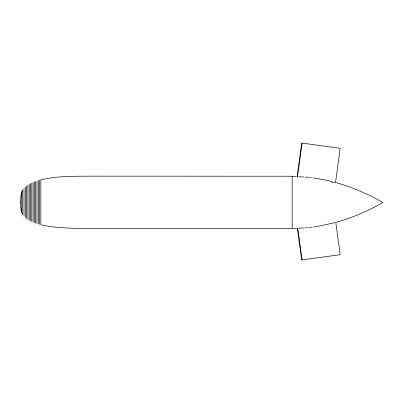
<?xml version="1.0" encoding="UTF-8"?>
<svg xmlns="http://www.w3.org/2000/svg" width="403" height="403" viewBox="0 0 403 403"><rect width="100%" height="100%" fill="white"/><g stroke="black" fill="none" stroke-linecap="round" stroke-linejoin="round"><path stroke-width="0.6" d="M20.15 202.059L21.445 192.347L22.739 189.899L22.739 214.648L21.445 212.2L20.15 202.492M297.071 176.846L301.686 143.045L340.192 148.304L335.492 182.72L331.815 182.216M297.49 176.902L302.109 143.1M40.874 179.844C56.959 175.965 73.663 176.292 90.101 176.151L292.175 176.222M336.218 222.285C352.539 217.756 368.161 210.89 382.85 202.492C368.161 194.095 352.539 187.224 336.218 182.695M334.923 222.637L318.083 226.285M317.65 226.35L315.494 226.682M315.06 226.748L312.899 227.045M311.605 227.206L309.015 227.504M307.721 227.635L305.126 227.866M303.832 227.967L298.653 228.264M297.359 228.315L90.101 228.395C73.658 228.289 56.989 228.506 40.874 224.763L40.874 179.783M292.175 176.585L296.059 176.63M298.653 176.716L303.832 177.013M305.126 177.113L308.582 177.431M309.449 177.527L311.605 177.773M312.899 177.935L317.65 178.63M318.083 178.7L320.239 179.068M320.672 179.144L324.561 179.889M324.989 179.98L332.329 181.662M335.744 222.124L340.192 254.696L301.686 259.955L297.323 227.997M297.741 227.942L302.109 259.9M292.175 176.151L292.175 228.395M39.58 180.116L39.58 224.431M38.285 180.473L38.285 224.073M36.99 180.866L36.99 223.68M35.696 181.29L35.696 223.257M34.401 181.758L34.401 222.788M33.101 182.267L33.101 222.28M31.807 182.831L31.807 221.715M30.512 183.456L30.512 221.096M29.218 184.151L29.218 220.396M27.923 184.942L27.923 219.605M26.628 185.854L26.628 218.693M25.334 186.921L25.334 217.625M24.034 188.221L24.034 216.325M21.445 192.347L21.445 212.2M20.15 202.11L20.15 202.437"/></g></svg>
